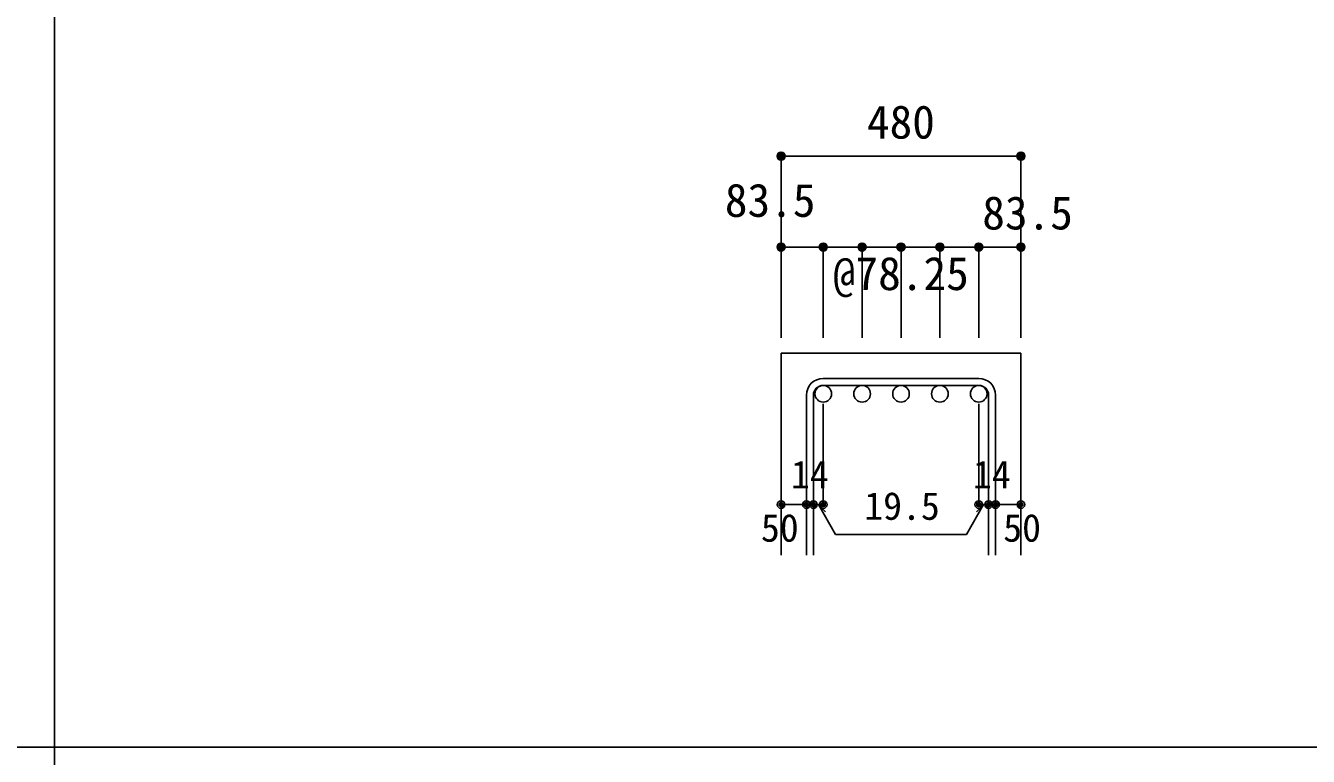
# Model space of a CAD drawing. Units: millimetres at full size, sheet at 1:30; details may follow other scales. Extents: x -5973 to 5954, y -4195 to 4201.
# Drawn here: x -1182 to 1359, y -15 to 1432 of the extents above; entities that cross this region are included whole.
import ezdxf
from ezdxf.enums import TextEntityAlignment as Align

# ---------------------------------------------------------------- set-up
doc = ezdxf.new("R2010")
doc.units = ezdxf.units.MM
doc.header["$LTSCALE"] = 30
doc.header["$PDMODE"] = 32
doc.header["$PDSIZE"] = 15
for name, color, linetype in [('0-1_躯体線', 2, 'Continuous'), ('0-5_基礎梁筋', 7, 'Continuous'), ('0-6_スタラップ筋', 7, 'Continuous'), ('0-D_寸法', 4, 'Continuous'), ('F-0_枠', 6, 'Continuous')]:
    doc.layers.add(name, color=color, linetype=linetype)
doc.styles.add('ＭＳ ゴシック', font='')
doc.styles.get('ＭＳ ゴシック').set_extended_font_data('MS Gothic')

msp = doc.modelspace()

# ---------------------------------------------------------------- linework, layer by layer
at = {"layer": '0-1_躯体線'}
for p, q in [((314.94, 783.3), (314.94, 383.3)), ((314.94, 783.3), (789.94, 783.3)), ((789.94, 783.3), (789.94, 383.3))]:
    msp.add_line(p, q, dxfattribs=at)
at = {"layer": '0-5_基礎梁筋', "color": 3}
for centre in [(398.44, 702.8), (475.44, 702.8), (552.44, 702.8), (629.44, 702.8), (706.44, 702.8)]:
    msp.add_circle(centre, 16.5, dxfattribs=at)
at = {"layer": '0-6_スタラップ筋'}
for p, q in [((706.44, 733.3), (398.44, 733.3)), ((706.44, 719.3), (398.44, 719.3)), ((364.94, 699.8), (364.94, 383.3)), ((378.94, 699.8), (378.94, 383.3)), ((725.94, 699.8), (725.94, 383.3)), ((739.94, 699.8), (739.94, 383.3))]:
    msp.add_line(p, q, dxfattribs=at)
for centre, radius, start, end in [((398.44, 699.8), 33.5, 90, 180), ((398.44, 699.8), 19.5, 90, 180), ((706.44, 699.8), 33.5, 0, 90), ((706.44, 699.8), 19.5, 0, 90)]:
    msp.add_arc(centre, radius, start, end, dxfattribs=at)
at = {"layer": '0-D_寸法'}
for p, q in [((314.94, 1173.3), (314.94, 993.3)), ((314.94, 1173.3), (789.94, 1173.3)), ((314.94, 1173.3), (789.94, 1173.3)), ((789.94, 1173.3), (789.94, 993.3)), ((398.44, 993.3), (314.94, 993.3)), ((314.94, 993.3), (314.94, 813.3)), ((552.44, 993.3), (398.44, 993.3)), ((398.44, 993.3), (398.44, 813.3)), ((475.44, 993.3), (475.44, 813.3)), ((706.44, 993.3), (552.44, 993.3)), ((552.44, 993.3), (552.44, 813.3)), ((629.44, 993.3), (629.44, 813.3)), ((789.94, 993.3), (706.44, 993.3)), ((706.44, 993.3), (706.44, 813.3)), ((789.94, 993.3), (789.94, 813.3)), ((398.44, 483.3), (398.44, 682.63)), ((706.44, 483.3), (706.44, 682.63)), ((314.94, 483.3), (364.94, 483.3)), ((364.94, 483.3), (398.44, 483.3)), ((388.69, 483.3), (402.83, 469.16)), ((388.69, 483.3), (422.91, 424.02)), ((716.19, 483.3), (681.96, 424.02)), ((716.19, 483.3), (702.04, 469.16)), ((706.44, 483.3), (789.94, 483.3)), ((725.94, 483.3), (739.94, 483.3)), ((422.91, 424.02), (681.96, 424.02))]:
    msp.add_line(p, q, dxfattribs=at)
msp.add_lwpolyline([(789.94, 1173.3), (789.94, 993.3), (789.94, 813.3)], dxfattribs=at)
for centre, radius in [((314.94, 1173.3), 8), ((314.94, 1173.3), 7.2), ((314.94, 1173.3), 6.4), ((314.94, 1173.3), 5.6), ((314.94, 1173.3), 4.8), ((314.94, 1173.3), 4), ((314.94, 1173.3), 3.2), ((314.94, 1173.3), 2.4), ((314.94, 1173.3), 1.6), ((314.94, 1173.3), 0.8), ((789.94, 1173.3), 8), ((789.94, 1173.3), 7.2), ((789.94, 1173.3), 6.4), ((789.94, 1173.3), 5.6), ((789.94, 1173.3), 4.8), ((789.94, 1173.3), 4), ((789.94, 1173.3), 3.2), ((789.94, 1173.3), 2.4), ((789.94, 1173.3), 1.6), ((789.94, 1173.3), 0.8), ((314.94, 993.3), 8), ((314.94, 993.3), 7.2), ((314.94, 993.3), 6.4), ((314.94, 993.3), 5.6), ((314.94, 993.3), 4.8), ((314.94, 993.3), 4), ((314.94, 993.3), 3.2), ((314.94, 993.3), 2.4), ((314.94, 993.3), 1.6), ((314.94, 993.3), 0.8), ((398.44, 993.3), 8), ((398.44, 993.3), 7.2), ((398.44, 993.3), 6.4), ((398.44, 993.3), 5.6), ((398.44, 993.3), 4.8), ((398.44, 993.3), 4), ((398.44, 993.3), 3.2), ((398.44, 993.3), 2.4), ((398.44, 993.3), 1.6), ((398.44, 993.3), 0.8), ((475.44, 993.3), 8), ((475.44, 993.3), 7.2), ((475.44, 993.3), 6.4), ((475.44, 993.3), 5.6), ((475.44, 993.3), 4.8), ((475.44, 993.3), 4), ((475.44, 993.3), 3.2), ((475.44, 993.3), 2.4), ((475.44, 993.3), 1.6), ((475.44, 993.3), 0.8), ((552.44, 993.3), 8), ((552.44, 993.3), 7.2), ((552.44, 993.3), 6.4), ((552.44, 993.3), 5.6), ((552.44, 993.3), 4.8), ((552.44, 993.3), 4), ((552.44, 993.3), 3.2), ((552.44, 993.3), 2.4), ((552.44, 993.3), 1.6), ((552.44, 993.3), 0.8), ((629.44, 993.3), 8), ((629.44, 993.3), 7.2), ((629.44, 993.3), 6.4), ((629.44, 993.3), 5.6), ((629.44, 993.3), 4.8), ((629.44, 993.3), 4), ((629.44, 993.3), 3.2), ((629.44, 993.3), 2.4), ((629.44, 993.3), 1.6), ((629.44, 993.3), 0.8), ((706.44, 993.3), 8), ((706.44, 993.3), 7.2), ((706.44, 993.3), 6.4), ((706.44, 993.3), 5.6), ((706.44, 993.3), 4.8), ((706.44, 993.3), 4), ((706.44, 993.3), 3.2), ((706.44, 993.3), 2.4), ((706.44, 993.3), 1.6), ((706.44, 993.3), 0.8), ((789.94, 993.3), 8), ((789.94, 993.3), 7.2), ((789.94, 993.3), 6.4), ((789.94, 993.3), 5.6), ((789.94, 993.3), 4.8), ((789.94, 993.3), 4), ((789.94, 993.3), 3.2), ((789.94, 993.3), 2.4), ((789.94, 993.3), 1.6), ((789.94, 993.3), 0.8), ((314.94, 483.3), 4), ((314.94, 483.3), 3.6), ((314.94, 483.3), 3.2), ((314.94, 483.3), 2.8), ((314.94, 483.3), 2.4), ((314.94, 483.3), 2), ((314.94, 483.3), 1.6), ((314.94, 483.3), 1.2), ((314.94, 483.3), 0.8), ((314.94, 483.3), 0.4), ((364.94, 483.3), 4), ((364.94, 483.3), 3.6), ((364.94, 483.3), 3.2), ((364.94, 483.3), 2.8), ((364.94, 483.3), 2.4), ((364.94, 483.3), 2), ((364.94, 483.3), 1.6), ((364.94, 483.3), 1.2), ((364.94, 483.3), 0.8), ((364.94, 483.3), 0.4), ((378.94, 483.3), 4), ((378.94, 483.3), 3.6), ((378.94, 483.3), 3.2), ((378.94, 483.3), 2.8), ((378.94, 483.3), 2.4), ((378.94, 483.3), 2), ((378.94, 483.3), 1.6), ((378.94, 483.3), 1.2), ((378.94, 483.3), 0.8), ((378.94, 483.3), 0.4), ((398.44, 483.3), 4), ((398.44, 483.3), 3.6), ((398.44, 483.3), 3.2), ((398.44, 483.3), 2.8), ((398.44, 483.3), 2.4), ((398.44, 483.3), 2), ((398.44, 483.3), 1.6), ((398.44, 483.3), 1.2), ((398.44, 483.3), 0.8), ((398.44, 483.3), 0.4), ((706.44, 483.3), 4), ((706.44, 483.3), 3.6), ((706.44, 483.3), 3.2), ((706.44, 483.3), 2.8), ((706.44, 483.3), 2.4), ((706.44, 483.3), 2), ((706.44, 483.3), 1.6), ((706.44, 483.3), 1.2), ((706.44, 483.3), 0.8), ((706.44, 483.3), 0.4), ((725.94, 483.3), 4), ((725.94, 483.3), 3.6), ((725.94, 483.3), 3.2), ((725.94, 483.3), 2.8), ((725.94, 483.3), 2.4), ((725.94, 483.3), 2), ((725.94, 483.3), 1.6), ((725.94, 483.3), 1.2), ((725.94, 483.3), 0.8), ((725.94, 483.3), 0.4), ((739.94, 483.3), 4), ((739.94, 483.3), 3.6), ((739.94, 483.3), 3.2), ((739.94, 483.3), 2.8), ((739.94, 483.3), 2.4), ((739.94, 483.3), 2), ((739.94, 483.3), 1.6), ((739.94, 483.3), 1.2), ((739.94, 483.3), 0.8), ((739.94, 483.3), 0.4), ((789.94, 483.3), 4), ((789.94, 483.3), 3.6), ((789.94, 483.3), 3.2), ((789.94, 483.3), 2.8), ((789.94, 483.3), 2.4), ((789.94, 483.3), 2), ((789.94, 483.3), 1.6), ((789.94, 483.3), 1.2), ((789.94, 483.3), 0.8), ((789.94, 483.3), 0.4)]:
    msp.add_circle(centre, radius, dxfattribs=at)
at = {"layer": '0-D_寸法', "color": 7}
for p in [(314.94, 1173.3), (789.94, 1173.3), (314.94, 993.3), (398.44, 993.3), (475.44, 993.3), (552.44, 993.3), (629.44, 993.3), (706.44, 993.3), (789.94, 993.3), (314.94, 483.3), (364.94, 483.3), (378.94, 483.3), (398.44, 483.3), (706.44, 483.3), (725.94, 483.3), (739.94, 483.3), (789.94, 483.3)]:
    msp.add_point(p, dxfattribs=at)
at = {"layer": 'F-0_枠', "color": 2}
for p, q in [((-1124.64, 4201.15), (-1124.64, -4195.24)), ((3723.6, 2.95), (-5972.88, 2.95))]:
    msp.add_line(p, q, dxfattribs=at)

# ---------------------------------------------------------------- texts
at = {"layer": '0-D_寸法', "style": 'ＭＳ ゴシック'}
for s, height, p in [('480', 65.98, (484.94, 1188.3)), ('83.5', 65.98, (203.44, 1033.3)), ('83.5', 65.98, (713.44, 1008.3)), ('@78.25', 65.98, (417.44, 888.3)), ('14', 54.99, (334.4, 498.75)), ('14', 54.99, (694.98, 498.75)), ('19.5', 54.99, (479.67, 436.67)), ('50', 54.99, (274.94, 393.3)), ('50', 54.99, (754.94, 393.3))]:
    msp.add_text(s, height=height, dxfattribs=at).set_placement(p, align=Align.BOTTOM_LEFT)

doc.saveas('drawing.dxf')
